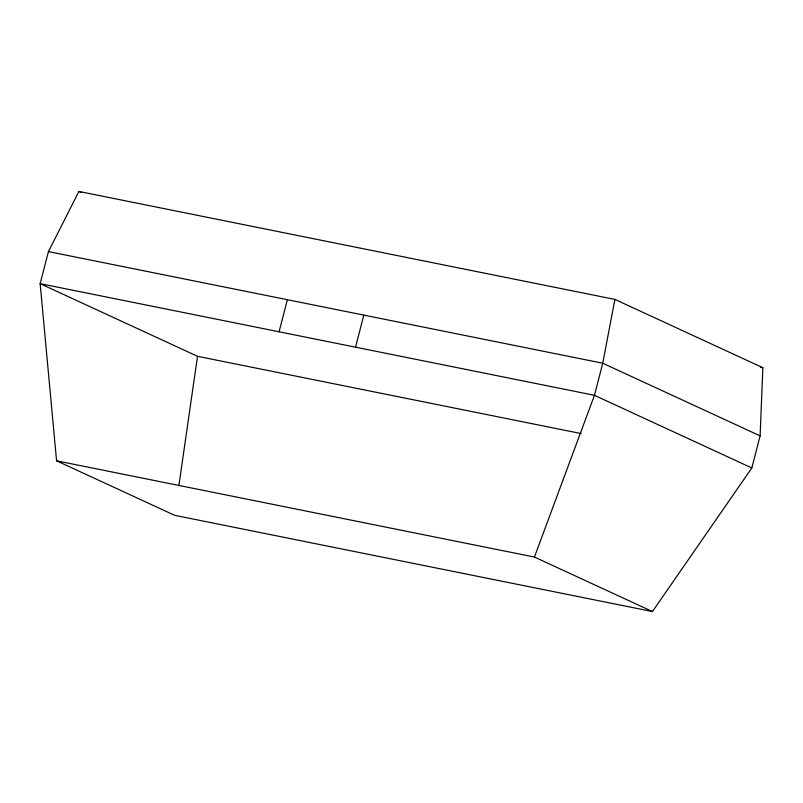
<?xml version="1.0" encoding="UTF-8"?>
<svg xmlns="http://www.w3.org/2000/svg" width="803" height="803" viewBox="0 0 803 803"><rect width="100%" height="100%" fill="white"/><g stroke="black" fill="none" stroke-linecap="round" stroke-linejoin="round"><path stroke-width="1.2" d="M760.12 435.878L762.85 367.714L614.897 299.409L78.895 191.455L48.441 251.59L40.15 283.66L56.571 460.812L174.602 515.305L652.448 611.545L751.829 467.958L760.12 435.878L602.752 363.227L48.441 251.59M178.858 485.725L197.518 356.311L40.15 283.66L594.461 395.307L751.829 467.958M614.897 299.409L602.752 363.227L594.461 395.307L534.427 557.051L56.571 460.812M279.073 331.78L287.374 299.71M355.528 347.177L363.829 315.107M760.391 367.222L762.85 367.714M197.518 356.311L581.272 433.6M78.895 191.455L81.173 192.509M534.427 557.051L652.448 611.545"/></g></svg>
